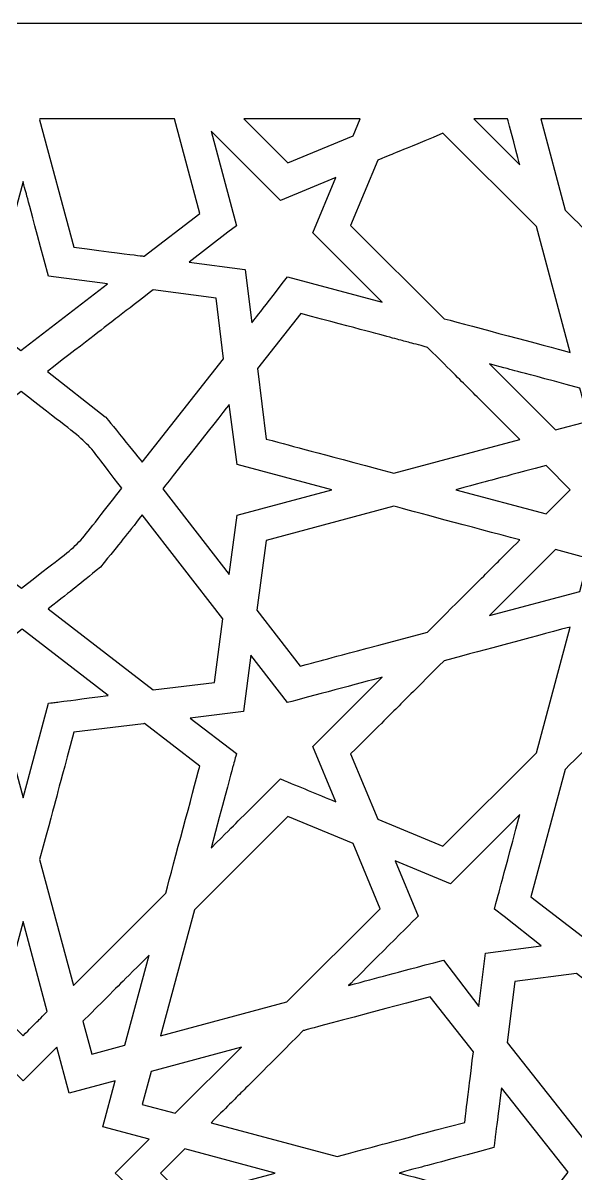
# Model space of a CAD drawing. Header units: millimetres. Extents: x -64 to 64, y -64 to 64.
# Drawn here: x 0 to 30.5, y 0.1 to 63.5 of the extents above; entities that cross this region are included whole.
import ezdxf

# ---------------------------------------------------------------- set-up
doc = ezdxf.new("R2010")
doc.units = ezdxf.units.MM
doc.header["$MEASUREMENT"] = 0
doc.layers.add('layer 1', color=7, linetype='Continuous')

msp = doc.modelspace()

# ---------------------------------------------------------------- linework, layer by layer
at = {"layer": 'layer 1', "color": 250}
for points, knots in [([(-63.5, 63.5), (-63.5, 58.4341), (-63.5, -58.5519), (-63.5, -63.3342), (-63.5, -63.3342), (-51.1634, -63.3342), (24.8624, -63.3342), (36.3756, -63.3342), (36.3756, -63.3342), (36.3756, -63.3342), (36.3312, -63.5), (36.3312, -63.5), (36.3312, -63.5), (36.3312, -63.5), (36.3315, -63.5), (36.3315, -63.5), (36.3315, -63.5), (36.3315, -63.5), (36.376, -63.3342), (36.376, -63.3342), (36.376, -63.3342), (39.6155, -63.3342), (60.3042, -63.3342), (63.5, -63.3342), (63.5, -63.3342), (63.5, -58.9044), (63.5, 59.0741), (63.5, 63.5), (63.5, 63.5), (61.6514, 63.5), (-60.1206, 63.5), (-63.5, 63.5)], [0, 0, 0, 0, 0.1111111, 0.1111111, 0.1111111, 0.1111111, 0.2222222, 0.2222222, 0.2222222, 0.2222222, 0.3333333, 0.3333333, 0.3333333, 0.3333333, 0.4444444, 0.4444444, 0.4444444, 0.4444444, 0.5555556, 0.5555556, 0.5555556, 0.5555556, 0.6666667, 0.6666667, 0.6666667, 0.6666667, 0.7777778, 0.7777778, 0.7777778, 0.7777778, 1, 1, 1, 1]), ([(8.3467, 58.2087), (8.3467, 58.2087), (9.7451, 52.9964), (9.7451, 52.9964), (9.7451, 52.9964), (9.7451, 52.9964), (6.6746, 50.6434), (6.6746, 50.6434), (6.6746, 50.6434), (6.6746, 50.6434), (7.0115, 50.5837), (2.7993, 51.138), (2.7993, 51.138), (2.7993, 51.138), (0.914, 58.1639), (0.914, 58.1639), (0.914, 58.1639), (0.914, 58.1639), (0.9264, 58.2087), (0.9264, 58.2087), (0.9264, 58.2087), (0.9264, 58.2087), (8.3467, 58.2087), (8.3467, 58.2087)], [0, 0, 0, 0, 0.1428571, 0.1428571, 0.1428571, 0.1428571, 0.2857143, 0.2857143, 0.2857143, 0.2857143, 0.4285714, 0.4285714, 0.4285714, 0.4285714, 0.5714286, 0.5714286, 0.5714286, 0.5714286, 0.7142857, 0.7142857, 0.7142857, 0.7142857, 1, 1, 1, 1]), ([(18.5748, 58.2087), (18.5748, 58.2087), (18.1896, 57.2791), (18.1896, 57.2791), (18.1896, 57.2791), (18.1896, 57.2791), (14.5937, 55.7918), (14.5937, 55.7918), (14.5937, 55.7918), (14.5937, 55.7918), (12.1737, 58.2087), (12.1737, 58.2087), (12.1737, 58.2087), (12.1737, 58.2087), (18.5748, 58.2087), (18.5748, 58.2087)], [0, 0, 0, 0, 0.2, 0.2, 0.2, 0.2, 0.4, 0.4, 0.4, 0.4, 0.6, 0.6, 0.6, 0.6, 1, 1, 1, 1]), ([(26.6943, 58.2087), (26.6947, 58.2083), (27.3727, 55.6803), (27.3727, 55.6803), (27.3727, 55.6803), (27.3727, 55.6803), (24.8412, 58.2087), (24.8412, 58.2087), (24.8412, 58.2087), (24.8412, 58.2087), (26.6943, 58.2087), (26.6943, 58.2087)], [0, 0, 0, 0, 0.25, 0.25, 0.25, 0.25, 0.5, 0.5, 0.5, 0.5, 1, 1, 1, 1]), ([(36.8159, 55.0446), (36.2627, 52.983), (36.6332, 54.3638), (34.955, 48.108), (34.955, 48.108), (31.5408, 51.5172), (32.7575, 50.3022), (29.87, 53.1858), (29.87, 53.1858), (29.87, 53.1858), (28.5224, 58.2087), (28.5224, 58.2087), (28.5224, 58.2087), (28.5224, 58.2087), (35.9671, 58.2087), (35.9671, 58.2087), (35.9671, 58.2087), (35.9671, 58.2087), (36.8159, 55.0446), (36.8159, 55.0446)], [0, 0, 0, 0, 0.1666667, 0.1666667, 0.1666667, 0.1666667, 0.3333333, 0.3333333, 0.3333333, 0.3333333, 0.5, 0.5, 0.5, 0.5, 0.6666667, 0.6666667, 0.6666667, 0.6666667, 1, 1, 1, 1]), ([(17.2332, 54.9748), (17.2332, 54.9748), (15.9685, 51.9243), (15.9685, 51.9243), (15.9685, 51.9243), (15.9685, 51.9243), (19.7901, 48.108), (19.7901, 48.108), (19.7901, 48.108), (19.7901, 48.108), (14.5694, 49.505), (14.5694, 49.505), (14.5694, 49.505), (12.9381, 47.3819), (12.6083, 46.9607), (12.6083, 46.9607), (12.6083, 46.9607), (12.6083, 46.9607), (12.2467, 49.8955), (12.2467, 49.8955), (12.2467, 49.8955), (12.2467, 49.8955), (12.2213, 49.8987), (12.2213, 49.8987), (12.2213, 49.8987), (12.2213, 49.8987), (12.2195, 49.9138), (12.2195, 49.9138), (12.2195, 49.9138), (12.2195, 49.9138), (9.162, 50.316), (9.162, 50.316), (9.162, 50.316), (9.162, 50.316), (11.2907, 51.9575), (11.2907, 51.9575), (11.2907, 51.9575), (11.2907, 51.9575), (11.2907, 51.9575), (11.2907, 51.9575), (11.2907, 51.9575), (11.2907, 51.9575), (11.7563, 52.3145), (11.7563, 52.3145), (11.7563, 52.3145), (11.7563, 52.3145), (11.756, 52.3166), (11.756, 52.3166), (11.756, 52.3166), (11.756, 52.3166), (11.756, 52.3166), (11.756, 52.3166), (11.756, 52.3166), (11.756, 52.3166), (10.3576, 57.5278), (10.3576, 57.5278), (10.3576, 57.5278), (10.3576, 57.5278), (14.1792, 53.7111), (14.1792, 53.7111), (14.1792, 53.7111), (14.1792, 53.7111), (17.2332, 54.9748), (17.2332, 54.9748)], [0, 0, 0, 0, 0.0588235, 0.0588235, 0.0588235, 0.0588235, 0.1176471, 0.1176471, 0.1176471, 0.1176471, 0.1764706, 0.1764706, 0.1764706, 0.1764706, 0.2352941, 0.2352941, 0.2352941, 0.2352941, 0.2941176, 0.2941176, 0.2941176, 0.2941176, 0.3529412, 0.3529412, 0.3529412, 0.3529412, 0.4117647, 0.4117647, 0.4117647, 0.4117647, 0.4705882, 0.4705882, 0.4705882, 0.4705882, 0.5294118, 0.5294118, 0.5294118, 0.5294118, 0.5882353, 0.5882353, 0.5882353, 0.5882353, 0.6470588, 0.6470588, 0.6470588, 0.6470588, 0.7058824, 0.7058824, 0.7058824, 0.7058824, 0.7647059, 0.7647059, 0.7647059, 0.7647059, 0.8235294, 0.8235294, 0.8235294, 0.8235294, 0.8823529, 0.8823529, 0.8823529, 0.8823529, 1, 1, 1, 1]), ([(19.5411, 55.9294), (20.8435, 56.4684), (19.9976, 56.1185), (23.1362, 57.4163), (23.1362, 57.4163), (23.1362, 57.4163), (28.2868, 52.2728), (28.2868, 52.2728), (28.2868, 52.2728), (28.2868, 52.2728), (30.1477, 45.3362), (30.1477, 45.3362), (30.1477, 45.3362), (28.6604, 45.7341), (24.8341, 46.7579), (23.2022, 47.1946), (23.2022, 47.1946), (23.2022, 47.1946), (18.052, 52.3385), (18.052, 52.3385), (18.052, 52.3385), (18.052, 52.3385), (19.5411, 55.9294), (19.5411, 55.9294)], [0, 0, 0, 0, 0.1428571, 0.1428571, 0.1428571, 0.1428571, 0.2857143, 0.2857143, 0.2857143, 0.2857143, 0.4285714, 0.4285714, 0.4285714, 0.4285714, 0.5714286, 0.5714286, 0.5714286, 0.5714286, 0.7142857, 0.7142857, 0.7142857, 0.7142857, 1, 1, 1, 1]), ([(1.3988, 49.5431), (1.3988, 49.5431), (1.3991, 49.5431), (1.3991, 49.5431), (1.3991, 49.5431), (1.3991, 49.5431), (1.3991, 49.5427), (1.3991, 49.5427), (1.3991, 49.5427), (1.3991, 49.5427), (4.6613, 49.1141), (4.6613, 49.1141), (4.6613, 49.1141), (4.6613, 49.1141), (-0.1118, 45.4339), (-0.1118, 45.4339), (-0.1118, 45.4339), (-0.1118, 45.4339), (-4.7837, 49.0975), (-4.7837, 49.0975), (-4.7837, 49.0975), (-4.7837, 49.0975), (-1.3988, 49.5427), (-1.3988, 49.5427), (-1.3988, 49.5427), (-1.3988, 49.5427), (0, 54.7564), (0, 54.7564), (0, 54.7564), (0.2939, 53.6617), (0.0561, 54.5479), (1.3988, 49.5431)], [0, 0, 0, 0, 0.1111111, 0.1111111, 0.1111111, 0.1111111, 0.2222222, 0.2222222, 0.2222222, 0.2222222, 0.3333333, 0.3333333, 0.3333333, 0.3333333, 0.4444444, 0.4444444, 0.4444444, 0.4444444, 0.5555556, 0.5555556, 0.5555556, 0.5555556, 0.6666667, 0.6666667, 0.6666667, 0.6666667, 0.7777778, 0.7777778, 0.7777778, 0.7777778, 1, 1, 1, 1]), ([(11.0472, 44.982), (11.0472, 44.982), (6.5687, 39.2843), (6.5687, 39.2843), (6.5687, 39.2843), (6.4361, 39.4561), (4.5339, 41.7904), (4.5339, 41.7904), (4.5339, 41.7904), (4.5339, 41.7904), (1.3466, 44.2895), (1.3466, 44.2895), (1.3466, 44.2895), (6.0833, 47.9421), (4.724, 46.894), (7.1741, 48.7828), (7.1741, 48.7828), (7.1741, 48.7828), (10.6355, 48.3277), (10.6355, 48.3277), (10.6355, 48.3277), (10.6355, 48.3277), (11.0472, 44.982), (11.0472, 44.982)], [0, 0, 0, 0, 0.1428571, 0.1428571, 0.1428571, 0.1428571, 0.2857143, 0.2857143, 0.2857143, 0.2857143, 0.4285714, 0.4285714, 0.4285714, 0.4285714, 0.5714286, 0.5714286, 0.5714286, 0.5714286, 0.7142857, 0.7142857, 0.7142857, 0.7142857, 1, 1, 1, 1]), ([(22.2878, 45.6135), (25.1749, 42.7302), (23.9586, 43.9448), (27.3724, 40.5352), (27.3724, 40.5352), (27.3724, 40.5352), (20.4272, 38.6768), (20.4272, 38.6768), (20.4272, 38.6768), (15.8238, 39.9087), (15.2206, 40.0699), (13.3964, 40.5582), (13.3964, 40.5582), (13.3964, 40.5582), (12.9173, 44.4493), (12.9173, 44.4493), (12.9173, 44.4493), (12.9173, 44.4493), (15.3024, 47.4825), (15.3024, 47.4825), (15.3024, 47.4825), (21.935, 45.7077), (20.1754, 46.1786), (22.2878, 45.6135)], [0, 0, 0, 0, 0.1428571, 0.1428571, 0.1428571, 0.1428571, 0.2857143, 0.2857143, 0.2857143, 0.2857143, 0.4285714, 0.4285714, 0.4285714, 0.4285714, 0.5714286, 0.5714286, 0.5714286, 0.5714286, 0.7142857, 0.7142857, 0.7142857, 0.7142857, 1, 1, 1, 1]), ([(30.6761, 43.3691), (31.0801, 41.8634), (30.9615, 42.3044), (31.164, 41.5498), (31.164, 41.5498), (31.164, 41.5498), (29.3423, 41.0623), (29.3423, 41.0623), (29.3423, 41.0623), (29.3423, 41.0623), (25.6999, 44.7005), (25.6999, 44.7005), (25.6999, 44.7005), (27.6091, 44.1897), (26.3013, 44.5396), (30.6761, 43.3691)], [0, 0, 0, 0, 0.2, 0.2, 0.2, 0.2, 0.4, 0.4, 0.4, 0.4, 0.6, 0.6, 0.6, 0.6, 1, 1, 1, 1]), ([(-0.0893, 32.3264), (-3.3697, 34.8555), (-2.1491, 33.6088), (-5.4645, 37.8262), (-5.4645, 37.8262), (-2.6162, 41.5107), (-3.84, 40.2908), (-0.0974, 43.1765), (-0.0974, 43.1765), (4.2612, 39.7595), (3.0469, 40.9374), (5.437, 37.8456), (5.437, 37.8456), (2.4518, 34.0487), (3.7123, 35.3074), (-0.0893, 32.3264)], [0, 0, 0, 0, 0.2, 0.2, 0.2, 0.2, 0.4, 0.4, 0.4, 0.4, 0.6, 0.6, 0.6, 0.6, 1, 1, 1, 1]), ([(17.0148, 37.7638), (17.0148, 37.7638), (11.7944, 36.3665), (11.7944, 36.3665), (11.7944, 36.3665), (11.7944, 36.3665), (11.3616, 33.0849), (11.3616, 33.0849), (11.3616, 33.0849), (11.3616, 33.0849), (7.7029, 37.8171), (7.7029, 37.8171), (7.7029, 37.8171), (7.723, 37.8428), (11.3383, 42.4409), (11.3584, 42.4663), (11.3584, 42.4663), (11.3584, 42.4663), (11.7944, 39.1608), (11.7944, 39.1608), (11.7944, 39.1608), (11.7944, 39.1608), (17.0148, 37.7638), (17.0148, 37.7638)], [0, 0, 0, 0, 0.1428571, 0.1428571, 0.1428571, 0.1428571, 0.2857143, 0.2857143, 0.2857143, 0.2857143, 0.4285714, 0.4285714, 0.4285714, 0.4285714, 0.5714286, 0.5714286, 0.5714286, 0.5714286, 0.7142857, 0.7142857, 0.7142857, 0.7142857, 1, 1, 1, 1]), ([(30.1484, 37.7638), (30.1484, 37.7638), (28.8152, 36.4324), (28.8152, 36.4324), (28.8152, 36.4324), (28.8152, 36.4324), (23.8397, 37.7635), (23.8397, 37.7635), (23.8397, 37.7635), (26.459, 38.4648), (25.3411, 38.1656), (28.8149, 39.0948), (28.8149, 39.0948), (28.8149, 39.0948), (30.1484, 37.7638), (30.1484, 37.7638)], [0, 0, 0, 0, 0.2, 0.2, 0.2, 0.2, 0.4, 0.4, 0.4, 0.4, 0.6, 0.6, 0.6, 0.6, 1, 1, 1, 1]), ([(20.4269, 36.8505), (21.4471, 36.5774), (24.6627, 35.717), (27.372, 34.9917), (27.372, 34.9917), (25.2645, 32.887), (26.3941, 34.0148), (22.2871, 29.9138), (22.2871, 29.9138), (16.3488, 28.3245), (17.2551, 28.5672), (15.2654, 28.0349), (15.2654, 28.0349), (15.2654, 28.0349), (12.8834, 31.1161), (12.8834, 31.1161), (12.8834, 31.1161), (12.8834, 31.1161), (13.3914, 34.968), (13.3914, 34.968), (13.3914, 34.968), (13.3914, 34.968), (20.4269, 36.8505), (20.4269, 36.8505)], [0, 0, 0, 0, 0.1428571, 0.1428571, 0.1428571, 0.1428571, 0.2857143, 0.2857143, 0.2857143, 0.2857143, 0.4285714, 0.4285714, 0.4285714, 0.4285714, 0.5714286, 0.5714286, 0.5714286, 0.5714286, 0.7142857, 0.7142857, 0.7142857, 0.7142857, 1, 1, 1, 1]), ([(6.5715, 36.3784), (6.5715, 36.3784), (11.0088, 30.6388), (11.0088, 30.6388), (11.0088, 30.6388), (11.0088, 30.6388), (10.547, 27.1357), (10.547, 27.1357), (10.547, 27.1357), (10.547, 27.1357), (7.1787, 26.7226), (7.1787, 26.7226), (7.1787, 26.7226), (7.1787, 26.7226), (1.379, 31.1944), (1.379, 31.1944), (1.379, 31.1944), (2.866, 32.3596), (2.994, 32.4407), (4.2644, 33.4987), (4.2644, 33.4987), (5.4264, 34.9112), (5.648, 35.203), (6.5715, 36.3784)], [0, 0, 0, 0, 0.1428571, 0.1428571, 0.1428571, 0.1428571, 0.2857143, 0.2857143, 0.2857143, 0.2857143, 0.4285714, 0.4285714, 0.4285714, 0.4285714, 0.5714286, 0.5714286, 0.5714286, 0.5714286, 0.7142857, 0.7142857, 0.7142857, 0.7142857, 1, 1, 1, 1]), ([(30.6761, 32.1589), (30.6761, 32.1589), (25.7002, 30.8271), (25.7002, 30.8271), (25.7002, 30.8271), (25.7002, 30.8271), (29.3423, 34.465), (29.3423, 34.465), (29.3423, 34.465), (29.3423, 34.465), (31.164, 33.9774), (31.164, 33.9774), (31.164, 33.9774), (31.164, 33.9774), (30.6761, 32.1589), (30.6761, 32.1589)], [0, 0, 0, 0, 0.2, 0.2, 0.2, 0.2, 0.4, 0.4, 0.4, 0.4, 0.6, 0.6, 0.6, 0.6, 1, 1, 1, 1]), ([(4.6824, 26.4164), (1.4563, 25.9923), (2.1544, 26.0826), (1.4002, 25.9898), (1.4002, 25.9898), (1.4002, 25.9898), (0.0004, 20.7716), (0.0004, 20.7716), (0.0004, 20.7716), (0.0004, 20.7716), (0, 20.7716), (0, 20.7716), (0, 20.7716), (0, 20.7716), (0, 20.7712), (0, 20.7712), (0, 20.7712), (0, 20.7712), (-1.3991, 25.9849), (-1.3991, 25.9849), (-1.3991, 25.9849), (-1.4266, 25.9888), (-4.6341, 26.4107), (-4.7085, 26.4202), (-4.7085, 26.4202), (-4.7085, 26.4202), (-0.055, 30.0697), (-0.055, 30.0697), (-0.055, 30.0697), (-0.055, 30.0697), (4.6824, 26.4164), (4.6824, 26.4164)], [0, 0, 0, 0, 0.1111111, 0.1111111, 0.1111111, 0.1111111, 0.2222222, 0.2222222, 0.2222222, 0.2222222, 0.3333333, 0.3333333, 0.3333333, 0.3333333, 0.4444444, 0.4444444, 0.4444444, 0.4444444, 0.5555556, 0.5555556, 0.5555556, 0.5555556, 0.6666667, 0.6666667, 0.6666667, 0.6666667, 0.7777778, 0.7777778, 0.7777778, 0.7777778, 1, 1, 1, 1]), ([(23.1362, 18.1109), (23.1362, 18.1109), (19.5407, 19.5979), (19.5407, 19.5979), (19.5407, 19.5979), (19.5407, 19.5979), (19.5407, 19.5982), (19.5407, 19.5982), (19.5407, 19.5982), (19.5407, 19.5982), (19.5404, 19.5986), (19.5404, 19.5986), (19.5404, 19.5986), (19.5404, 19.5986), (18.052, 23.1888), (18.052, 23.1888), (18.052, 23.1888), (21.2101, 26.3433), (20.0406, 25.1753), (23.2022, 28.333), (23.2022, 28.333), (25.8329, 29.0368), (27.5879, 29.5063), (30.1477, 30.1911), (30.1477, 30.1911), (30.1477, 30.1911), (28.2868, 23.2548), (28.2868, 23.2548), (28.2868, 23.2548), (28.2868, 23.2548), (23.1362, 18.1109), (23.1362, 18.1109)], [0, 0, 0, 0, 0.1111111, 0.1111111, 0.1111111, 0.1111111, 0.2222222, 0.2222222, 0.2222222, 0.2222222, 0.3333333, 0.3333333, 0.3333333, 0.3333333, 0.4444444, 0.4444444, 0.4444444, 0.4444444, 0.5555556, 0.5555556, 0.5555556, 0.5555556, 0.6666667, 0.6666667, 0.6666667, 0.6666667, 0.7777778, 0.7777778, 0.7777778, 0.7777778, 1, 1, 1, 1]), ([(12.5571, 28.6417), (12.5571, 28.6417), (14.5694, 26.0227), (14.5694, 26.0227), (14.5694, 26.0227), (15.7879, 26.3486), (18.5706, 27.0933), (19.7898, 27.4197), (19.7898, 27.4197), (19.7898, 27.4197), (15.9685, 23.6033), (15.9685, 23.6033), (15.9685, 23.6033), (15.9685, 23.6033), (15.9685, 23.603), (15.9685, 23.603), (15.9685, 23.603), (15.9685, 23.603), (17.2328, 20.5528), (17.2328, 20.5528), (17.2328, 20.5528), (16.1456, 21.0026), (15.2739, 21.3632), (14.1796, 21.8158), (14.1796, 21.8158), (14.1796, 21.8158), (14.1792, 21.8158), (14.1792, 21.8158), (14.1792, 21.8158), (11.3192, 18.9597), (12.1303, 19.7697), (10.3576, 17.9994), (10.3576, 17.9994), (11.757, 23.2163), (11.539, 22.4169), (11.7651, 23.2064), (11.7651, 23.2064), (11.7651, 23.2064), (11.7563, 23.2131), (11.7563, 23.2131), (11.7563, 23.2131), (11.7563, 23.2131), (11.7563, 23.2131), (11.7563, 23.2131), (11.7563, 23.2131), (11.7563, 23.2131), (9.2015, 25.171), (9.2015, 25.171), (9.2015, 25.171), (9.2015, 25.171), (12.1465, 25.533), (12.1465, 25.533), (12.1465, 25.533), (12.1465, 25.533), (12.5571, 28.6417), (12.5571, 28.6417)], [0, 0, 0, 0, 0.0666667, 0.0666667, 0.0666667, 0.0666667, 0.1333333, 0.1333333, 0.1333333, 0.1333333, 0.2, 0.2, 0.2, 0.2, 0.2666667, 0.2666667, 0.2666667, 0.2666667, 0.3333333, 0.3333333, 0.3333333, 0.3333333, 0.4, 0.4, 0.4, 0.4, 0.4666667, 0.4666667, 0.4666667, 0.4666667, 0.5333333, 0.5333333, 0.5333333, 0.5333333, 0.6, 0.6, 0.6, 0.6, 0.6666667, 0.6666667, 0.6666667, 0.6666667, 0.7333333, 0.7333333, 0.7333333, 0.7333333, 0.8, 0.8, 0.8, 0.8, 0.8666667, 0.8666667, 0.8666667, 0.8666667, 1, 1, 1, 1]), ([(34.955, 27.4193), (36.0334, 23.4005), (35.7826, 24.3353), (36.8162, 20.483), (36.8162, 20.483), (36.6681, 19.9305), (35.7438, 16.4871), (34.9306, 13.4567), (34.9306, 13.4567), (34.9306, 13.4567), (31.0727, 12.9491), (31.0727, 12.9491), (31.0727, 12.9491), (31.0727, 12.9491), (27.9848, 15.3155), (27.9848, 15.3155), (27.9848, 15.3155), (27.9848, 15.3155), (29.87, 22.3414), (29.87, 22.3414), (29.87, 22.3414), (32.8415, 25.309), (31.6353, 24.1042), (34.955, 27.4193)], [0, 0, 0, 0, 0.1428571, 0.1428571, 0.1428571, 0.1428571, 0.2857143, 0.2857143, 0.2857143, 0.2857143, 0.4285714, 0.4285714, 0.4285714, 0.4285714, 0.5714286, 0.5714286, 0.5714286, 0.5714286, 0.7142857, 0.7142857, 0.7142857, 0.7142857, 1, 1, 1, 1]), ([(2.7979, 24.3844), (2.7979, 24.3844), (6.6312, 24.8553), (6.6312, 24.8553), (6.6312, 24.8553), (6.6312, 24.8553), (6.6315, 24.8553), (6.6315, 24.8553), (6.6315, 24.8553), (6.6315, 24.8553), (6.6989, 24.8634), (6.6989, 24.8634), (6.6989, 24.8634), (6.6989, 24.8634), (9.7328, 22.5242), (9.7328, 22.5242), (9.7328, 22.5242), (9.7328, 22.5242), (9.7321, 22.5213), (9.7321, 22.5213), (9.7321, 22.5213), (9.7321, 22.5213), (9.7405, 22.5146), (9.7405, 22.5146), (9.7405, 22.5146), (9.3303, 20.9857), (8.3358, 17.2791), (7.8599, 15.5053), (7.8599, 15.5053), (7.8599, 15.5053), (2.7757, 10.4274), (2.7757, 10.4274), (2.7757, 10.4274), (2.7757, 10.4274), (0.9144, 17.3644), (0.9144, 17.3644), (0.9144, 17.3644), (2.0563, 21.621), (1.6517, 20.1122), (2.7979, 24.3844)], [0, 0, 0, 0, 0.0909091, 0.0909091, 0.0909091, 0.0909091, 0.1818182, 0.1818182, 0.1818182, 0.1818182, 0.2727273, 0.2727273, 0.2727273, 0.2727273, 0.3636364, 0.3636364, 0.3636364, 0.3636364, 0.4545455, 0.4545455, 0.4545455, 0.4545455, 0.5454545, 0.5454545, 0.5454545, 0.5454545, 0.6363636, 0.6363636, 0.6363636, 0.6363636, 0.7272727, 0.7272727, 0.7272727, 0.7272727, 0.8181818, 0.8181818, 0.8181818, 0.8181818, 1, 1, 1, 1]), ([(14.5284, 9.5141), (14.5284, 9.5141), (7.5823, 7.6553), (7.5823, 7.6553), (7.5823, 7.6553), (7.5823, 7.6553), (9.4439, 14.5923), (9.4439, 14.5923), (9.4439, 14.5923), (9.4439, 14.5923), (14.5937, 19.7351), (14.5937, 19.7351), (14.5937, 19.7351), (14.5937, 19.7351), (18.1882, 18.2481), (18.1882, 18.2481), (18.1882, 18.2481), (18.1882, 18.2481), (18.1885, 18.2474), (18.1885, 18.2474), (18.1885, 18.2474), (18.1885, 18.2474), (18.1889, 18.2474), (18.1889, 18.2474), (18.1889, 18.2474), (18.1889, 18.2474), (19.6783, 14.6572), (19.6783, 14.6572), (19.6783, 14.6572), (19.6783, 14.6572), (14.5284, 9.5141), (14.5284, 9.5141)], [0, 0, 0, 0, 0.1111111, 0.1111111, 0.1111111, 0.1111111, 0.2222222, 0.2222222, 0.2222222, 0.2222222, 0.3333333, 0.3333333, 0.3333333, 0.3333333, 0.4444444, 0.4444444, 0.4444444, 0.4444444, 0.5555556, 0.5555556, 0.5555556, 0.5555556, 0.6666667, 0.6666667, 0.6666667, 0.6666667, 0.7777778, 0.7777778, 0.7777778, 0.7777778, 1, 1, 1, 1]), ([(25.9736, 14.6329), (25.9736, 14.6329), (26.5081, 14.2233), (26.5081, 14.2233), (26.5081, 14.2233), (26.5081, 14.2233), (26.5074, 14.2226), (26.5074, 14.2226), (26.5074, 14.2226), (26.5074, 14.2226), (28.5542, 12.6178), (28.5542, 12.6178), (28.5542, 12.6178), (28.5542, 12.6178), (25.4836, 12.2135), (25.4836, 12.2135), (25.4836, 12.2135), (25.4836, 12.2135), (25.121, 9.2724), (25.121, 9.2724), (25.121, 9.2724), (25.121, 9.2724), (23.1609, 11.8237), (23.1609, 11.8237), (23.1609, 11.8237), (23.1609, 11.8237), (23.1602, 11.8237), (23.1602, 11.8237), (23.1602, 11.8237), (20.1708, 11.0236), (19.7933, 10.9227), (17.9402, 10.4267), (17.9402, 10.4267), (18.5085, 10.9943), (21.2125, 13.6945), (21.7622, 14.2434), (21.7622, 14.2434), (21.7622, 14.2434), (20.4971, 17.2932), (20.4971, 17.2932), (20.4971, 17.2932), (20.4971, 17.2932), (23.5511, 16.0302), (23.5511, 16.0302), (23.5511, 16.0302), (23.5511, 16.0302), (27.3724, 19.8469), (27.3724, 19.8469), (27.3724, 19.8469), (26.138, 15.2464), (26.4675, 16.4733), (25.9736, 14.6336), (25.9736, 14.6336), (25.9736, 14.6336), (25.974, 14.6332), (25.974, 14.6332), (25.974, 14.6332), (25.974, 14.6332), (25.9736, 14.6329), (25.9736, 14.6329)], [0, 0, 0, 0, 0.0625, 0.0625, 0.0625, 0.0625, 0.125, 0.125, 0.125, 0.125, 0.1875, 0.1875, 0.1875, 0.1875, 0.25, 0.25, 0.25, 0.25, 0.3125, 0.3125, 0.3125, 0.3125, 0.375, 0.375, 0.375, 0.375, 0.4375, 0.4375, 0.4375, 0.4375, 0.5, 0.5, 0.5, 0.5, 0.5625, 0.5625, 0.5625, 0.5625, 0.625, 0.625, 0.625, 0.625, 0.6875, 0.6875, 0.6875, 0.6875, 0.75, 0.75, 0.75, 0.75, 0.8125, 0.8125, 0.8125, 0.8125, 0.875, 0.875, 0.875, 0.875, 1, 1, 1, 1]), ([(-1.3328, 8.9867), (-1.3328, 8.9867), (0, 13.9559), (0, 13.9559), (0, 13.9559), (0, 13.9559), (1.3328, 8.9863), (1.3328, 8.9863), (1.3328, 8.9863), (0.5136, 8.1679), (0.8177, 8.472), (0, 7.6553), (0, 7.6553), (0, 7.6553), (-1.3328, 8.9867), (-1.3328, 8.9867)], [0, 0, 0, 0, 0.2, 0.2, 0.2, 0.2, 0.4, 0.4, 0.4, 0.4, 0.6, 0.6, 0.6, 0.6, 1, 1, 1, 1]), ([(3.7913, 6.6407), (3.7913, 6.6407), (3.3034, 8.4596), (3.3034, 8.4596), (3.3034, 8.4596), (3.3034, 8.4596), (3.3038, 8.46), (3.3038, 8.46), (3.3038, 8.46), (3.3038, 8.46), (3.3038, 8.46), (3.3038, 8.46), (3.3038, 8.46), (5.6504, 10.8038), (4.9011, 10.0556), (6.9455, 12.0971), (6.9455, 12.0971), (6.9455, 12.0971), (5.6127, 7.1279), (5.6127, 7.1279), (5.6127, 7.1279), (5.6127, 7.1279), (3.7913, 6.6407), (3.7913, 6.6407)], [0, 0, 0, 0, 0.1428571, 0.1428571, 0.1428571, 0.1428571, 0.2857143, 0.2857143, 0.2857143, 0.2857143, 0.4285714, 0.4285714, 0.4285714, 0.4285714, 0.5714286, 0.5714286, 0.5714286, 0.5714286, 0.7142857, 0.7142857, 0.7142857, 0.7142857, 1, 1, 1, 1]), ([(36.2017, 6.6206), (34.7991, 5.5393), (33.8215, 4.7967), (33.4338, 4.4704), (33.4338, 4.4704), (33.0514, 4.0005), (32.3787, 3.1771), (31.1517, 1.5907), (31.1517, 1.5907), (31.1517, 1.5907), (26.6788, 7.281), (26.6788, 7.281), (26.6788, 7.281), (26.6788, 7.281), (27.0923, 10.643), (27.0923, 10.643), (27.0923, 10.643), (27.0923, 10.643), (30.5008, 11.0913), (30.5008, 11.0913), (30.5008, 11.0913), (35.221, 7.3896), (34.0861, 8.2797), (36.2017, 6.6206)], [0, 0, 0, 0, 0.1428571, 0.1428571, 0.1428571, 0.1428571, 0.2857143, 0.2857143, 0.2857143, 0.2857143, 0.4285714, 0.4285714, 0.4285714, 0.4285714, 0.5714286, 0.5714286, 0.5714286, 0.5714286, 0.7142857, 0.7142857, 0.7142857, 0.7142857, 1, 1, 1, 1]), ([(24.3336, 2.8769), (19.3841, 1.5526), (20.9215, 1.9639), (17.3038, 0.9959), (17.3038, 0.9959), (17.3038, 0.9959), (10.3583, 2.8543), (10.3583, 2.8543), (10.3583, 2.8543), (12.4859, 4.9795), (11.4018, 3.8968), (15.4428, 7.9326), (15.4428, 7.9326), (15.8408, 8.0391), (14.956, 7.802), (22.4275, 9.8016), (22.4275, 9.8016), (22.4275, 9.8016), (24.8126, 6.768), (24.8126, 6.768), (24.8126, 6.768), (24.4757, 4.033), (24.5826, 4.8994), (24.3336, 2.8769)], [0, 0, 0, 0, 0.1428571, 0.1428571, 0.1428571, 0.1428571, 0.2857143, 0.2857143, 0.2857143, 0.2857143, 0.4285714, 0.4285714, 0.4285714, 0.4285714, 0.5714286, 0.5714286, 0.5714286, 0.5714286, 0.7142857, 0.7142857, 0.7142857, 0.7142857, 1, 1, 1, 1]), ([(-2.5425, -4.3152), (-2.5425, -4.3152), (-2.5425, -4.3148), (-2.5425, -4.3148), (-2.5425, -4.3148), (-2.5425, -4.3148), (-5.0846, -4.9953), (-5.0846, -4.9953), (-5.0846, -4.9953), (-5.0846, -4.9953), (-4.4034, -2.4564), (-4.4034, -2.4564), (-4.4034, -2.4564), (-4.4034, -2.4564), (-6.9455, -1.7759), (-6.9455, -1.7759), (-6.9455, -1.7759), (-6.9455, -1.7759), (-5.0846, 0.0829), (-5.0846, 0.0829), (-5.0846, 0.0829), (-5.0846, 0.0829), (-6.9455, 1.9413), (-6.9455, 1.9413), (-6.9455, 1.9413), (-6.9455, 1.9413), (-4.4034, 2.6218), (-4.4034, 2.6218), (-4.4034, 2.6218), (-4.4034, 2.6218), (-5.0846, 5.1611), (-5.0846, 5.1611), (-5.0846, 5.1611), (-5.0846, 5.1611), (-2.5425, 4.4806), (-2.5425, 4.4806), (-2.5425, 4.4806), (-2.5425, 4.4806), (-2.5421, 4.4806), (-2.5421, 4.4806), (-2.5421, 4.4806), (-1.9748, 6.5945), (-2.1396, 5.981), (-1.8609, 7.0192), (-1.8609, 7.0192), (-1.8609, 7.0192), (0, 5.1611), (0, 5.1611), (0, 5.1611), (0, 5.1611), (0, 5.1611), (0, 5.1611), (0, 5.1611), (0, 5.1611), (1.8609, 7.0192), (1.8609, 7.0192), (1.8609, 7.0192), (1.8609, 7.0192), (2.5421, 4.4803), (2.5421, 4.4803), (2.5421, 4.4803), (2.5421, 4.4803), (5.0846, 5.1604), (5.0846, 5.1604), (5.0846, 5.1604), (5.0846, 5.1604), (4.4037, 2.6222), (4.4037, 2.6222), (4.4037, 2.6222), (4.4037, 2.6222), (4.4037, 2.6218), (4.4037, 2.6218), (4.4037, 2.6218), (4.4037, 2.6218), (6.9458, 1.9413), (6.9458, 1.9413), (6.9458, 1.9413), (6.9458, 1.9413), (5.0849, 0.0826), (5.0849, 0.0826), (5.0849, 0.0826), (5.0849, 0.0826), (5.0849, 0.0826), (5.0849, 0.0826), (5.0849, 0.0826), (5.9196, -0.7511), (6.1842, -1.0153), (6.9455, -1.7759), (6.9455, -1.7759), (6.9455, -1.7759), (4.4037, -2.456), (4.4037, -2.456), (4.4037, -2.456), (4.4037, -2.456), (5.0849, -4.9953), (5.0849, -4.9953), (5.0849, -4.9953), (5.0849, -4.9953), (2.5428, -4.3148), (2.5428, -4.3148), (2.5428, -4.3148), (2.5428, -4.3148), (2.5428, -4.3152), (2.5428, -4.3152), (2.5428, -4.3152), (2.5428, -4.3152), (1.8613, -6.8538), (1.8613, -6.8538), (1.8613, -6.8538), (1.8613, -6.8538), (0, -4.9953), (0, -4.9953), (0, -4.9953), (-0.1595, -5.1548), (-1.5208, -6.5144), (-1.8609, -6.8538), (-1.8609, -6.8538), (-1.8609, -6.8538), (-2.5421, -4.3148), (-2.5421, -4.3148), (-2.5421, -4.3148), (-2.5421, -4.3148), (-2.5425, -4.3152), (-2.5425, -4.3152)], [0, 0, 0, 0, 0.03125, 0.03125, 0.03125, 0.03125, 0.0625, 0.0625, 0.0625, 0.0625, 0.09375, 0.09375, 0.09375, 0.09375, 0.125, 0.125, 0.125, 0.125, 0.15625, 0.15625, 0.15625, 0.15625, 0.1875, 0.1875, 0.1875, 0.1875, 0.21875, 0.21875, 0.21875, 0.21875, 0.25, 0.25, 0.25, 0.25, 0.28125, 0.28125, 0.28125, 0.28125, 0.3125, 0.3125, 0.3125, 0.3125, 0.34375, 0.34375, 0.34375, 0.34375, 0.375, 0.375, 0.375, 0.375, 0.40625, 0.40625, 0.40625, 0.40625, 0.4375, 0.4375, 0.4375, 0.4375, 0.46875, 0.46875, 0.46875, 0.46875, 0.5, 0.5, 0.5, 0.5, 0.53125, 0.53125, 0.53125, 0.53125, 0.5625, 0.5625, 0.5625, 0.5625, 0.59375, 0.59375, 0.59375, 0.59375, 0.625, 0.625, 0.625, 0.625, 0.65625, 0.65625, 0.65625, 0.65625, 0.6875, 0.6875, 0.6875, 0.6875, 0.71875, 0.71875, 0.71875, 0.71875, 0.75, 0.75, 0.75, 0.75, 0.78125, 0.78125, 0.78125, 0.78125, 0.8125, 0.8125, 0.8125, 0.8125, 0.84375, 0.84375, 0.84375, 0.84375, 0.875, 0.875, 0.875, 0.875, 0.90625, 0.90625, 0.90625, 0.90625, 0.9375, 0.9375, 0.9375, 0.9375, 1, 1, 1, 1]), ([(8.3876, 3.3817), (8.3876, 3.3817), (6.5666, 3.8693), (6.5666, 3.8693), (6.5666, 3.8693), (6.5666, 3.8693), (7.0545, 5.6871), (7.0545, 5.6871), (7.0545, 5.6871), (7.0545, 5.6871), (12.0297, 7.0189), (12.0297, 7.0189), (12.0297, 7.0189), (12.0297, 7.0189), (8.3876, 3.3817), (8.3876, 3.3817)], [0, 0, 0, 0, 0.2, 0.2, 0.2, 0.2, 0.4, 0.4, 0.4, 0.4, 0.6, 0.6, 0.6, 0.6, 1, 1, 1, 1]), ([(26.3684, -4.5963), (25.9507, -1.4263), (26.0248, -1.9988), (25.9405, -1.3155), (25.9405, -1.3155), (25.9327, -1.3134), (20.7236, 0.0808), (20.7158, 0.0829), (20.7158, 0.0829), (20.7158, 0.0829), (20.7162, 0.0829), (20.7162, 0.0829), (20.7162, 0.0829), (20.7162, 0.0829), (20.7158, 0.0829), (20.7158, 0.0829), (20.7158, 0.0829), (22.5305, 0.5687), (21.3254, 0.2462), (25.9408, 1.481), (25.9408, 1.481), (26.0332, 2.2299), (25.9496, 1.5847), (26.3716, 4.7851), (26.3716, 4.7851), (26.3716, 4.7851), (30.0267, 0.1358), (30.0267, 0.1358), (30.0267, 0.1358), (30.0267, 0.1358), (26.3684, -4.5963), (26.3684, -4.5963)], [0, 0, 0, 0, 0.1111111, 0.1111111, 0.1111111, 0.1111111, 0.2222222, 0.2222222, 0.2222222, 0.2222222, 0.3333333, 0.3333333, 0.3333333, 0.3333333, 0.4444444, 0.4444444, 0.4444444, 0.4444444, 0.5555556, 0.5555556, 0.5555556, 0.5555556, 0.6666667, 0.6666667, 0.6666667, 0.6666667, 0.7777778, 0.7777778, 0.7777778, 0.7777778, 1, 1, 1, 1]), ([(8.9154, -1.2485), (8.9154, -1.2485), (7.5823, 0.0826), (7.5823, 0.0826), (7.5823, 0.0826), (7.5823, 0.0826), (8.9158, 1.4139), (8.9158, 1.4139), (8.9158, 1.4139), (8.9158, 1.4139), (13.8913, 0.0829), (13.8913, 0.0829), (13.8913, 0.0829), (13.8913, 0.0829), (8.9154, -1.2485), (8.9154, -1.2485)], [0, 0, 0, 0, 0.2, 0.2, 0.2, 0.2, 0.4, 0.4, 0.4, 0.4, 0.6, 0.6, 0.6, 0.6, 1, 1, 1, 1])]:
    msp.add_open_spline(points, degree=3, knots=knots, dxfattribs=at)

doc.saveas('drawing.dxf')
